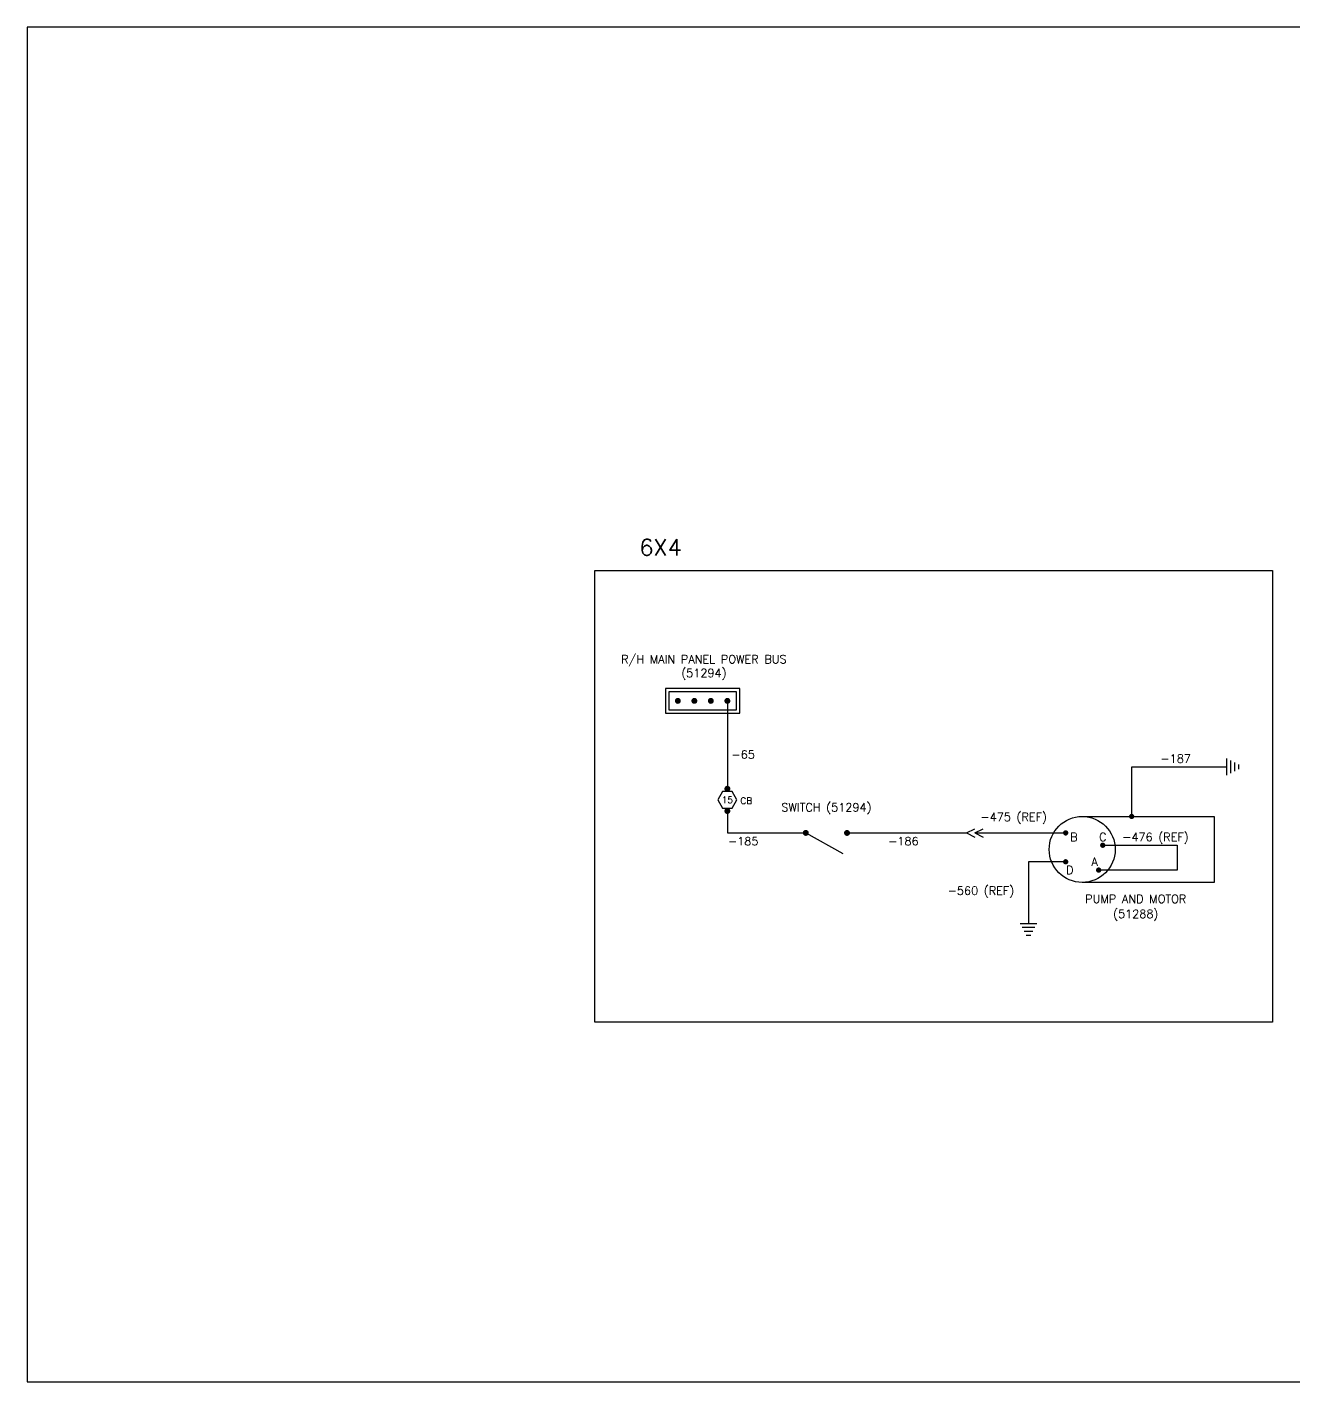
# Model space of a CAD drawing. Extents: x 0 to 63.4, y -2.9 to 20.5.
# Drawn here: x 0 to 19.19, y 0 to 20.52 of the extents above; entities that cross this region are included whole.
import ezdxf
from ezdxf.enums import TextEntityAlignment as Align

# ---------------------------------------------------------------- set-up
doc = ezdxf.new("R2010")
doc.units = 0
doc.header["$LTSCALE"] = 0.3
doc.header["$MEASUREMENT"] = 0
for name, color, linetype in [('1', 1, 'CONTINUOUS'), ('60331', 1, 'CONTINUOUS'), ('NOTES', 2, 'CONTINUOUS'), ('TB Border', 9, 'CONTINUOUS'), ('W', 11, 'CONTINUOUS')]:
    doc.layers.add(name, color=color, linetype=linetype)
doc.styles.add('100', font='ROMANS', dxfattribs={"height": 0.1})
doc.styles.add('130', font='ROMANS', dxfattribs={"height": 0.125})
doc.styles.add('250', font='ROMANS', dxfattribs={"height": 0.25})

# ---------------------------------------------------------------- blocks, each defined once
blk = doc.blocks.new('WL')
at = {"layer": '60331'}
for p, q in [((0, 0), (-0.0625, -0.125)), ((0, 0), (0.0625, -0.125)), ((0, -0.125), (-0.0625, -0.25)), ((0, -0.125), (0.0625, -0.25))]:
    blk.add_line(p, q, dxfattribs=at)
blk = doc.blocks.new('GR')
at = {"layer": '60331'}
for p, q in [((-0.125, 0), (0.125, 0)), ((-0.095, 0.06), (0.095, 0.06)), ((-0.065, 0.12), (0.065, 0.12)), ((-0.035, 0.18), (0.035, 0.18))]:
    blk.add_line(p, q, dxfattribs=at)

msp = doc.modelspace()

# ---------------------------------------------------------------- linework, layer by layer
at = {"layer": '1'}
for p, q in [((15.985, 8.565), (17.985, 8.565)), ((17.985, 8.565), (17.985, 7.565)), ((11.797, 8.315), (12.36, 8.003)), ((17.985, 7.565), (15.985, 7.565))]:
    msp.add_line(p, q, dxfattribs=at)
msp.add_lwpolyline([(9.672, 10.503), (9.672, 10.128), (10.797, 10.128), (10.797, 10.503), (9.672, 10.503)], dxfattribs=at)
for points in [[(9.722, 10.453), (9.722, 10.178), (10.747, 10.178), (10.747, 10.453)], [(10.538, 8.94), (10.466, 8.815), (10.538, 8.69), (10.682, 8.69), (10.754, 8.815), (10.682, 8.94)]]:
    msp.add_lwpolyline(points, close=True, dxfattribs=at)
at = {"layer": '1', "const_width": 0.045}
for points in [[(9.837, 10.315, 1), (9.882, 10.315, 1)], [(10.087, 10.315, 1), (10.132, 10.315, 1)], [(10.337, 10.315, 1), (10.382, 10.315, 1)], [(10.587, 10.315, 1), (10.632, 10.315, 1)], [(10.587, 8.984, -1), (10.632, 8.984, -1)], [(10.587, 8.647, 1), (10.632, 8.647, 1)], [(11.775, 8.315, 1), (11.82, 8.315, 1)], [(12.4, 8.315, 1), (12.445, 8.315, 1)]]:
    msp.add_lwpolyline(points, format="xyb", close=True, dxfattribs=at)
at = {"layer": '1'}
msp.add_circle((15.985, 8.065), 0.5, dxfattribs=at)
at = {"layer": 'NOTES'}
for p, q in [((8.601, 12.292), (18.867, 12.292)), ((8.601, 5.448), (8.601, 12.292)), ((18.867, 12.292), (18.867, 5.448)), ((18.867, 5.448), (8.601, 5.448))]:
    msp.add_line(p, q, dxfattribs=at)
at = {"layer": 'NOTES', "const_width": 0.04}
for points in [[(16.715, 8.565, 1), (16.755, 8.565, 1)], [(15.715, 8.315, 1), (15.755, 8.315, 1)], [(16.277, 8.128, 1), (16.317, 8.128, 1)], [(15.715, 7.878, 1), (15.755, 7.878, 1)], [(16.215, 7.753, 1), (16.255, 7.753, 1)]]:
    msp.add_lwpolyline(points, format="xyb", close=True, dxfattribs=at)
at = {"layer": 'TB Border', "color": 9}
msp.add_lwpolyline([(32, 0), (32, 20.52), (0, 20.52), (0, 0)], close=True, dxfattribs=at)
at = {"layer": 'W'}
for p, q in [((10.61, 10.315), (10.61, 9.003)), ((16.735, 9.315), (18.172, 9.315)), ((16.735, 8.565), (16.735, 9.315)), ((10.61, 8.628), (10.61, 8.315)), ((10.61, 8.315), (11.797, 8.315)), ((12.422, 8.315), (14.235, 8.315)), ((14.36, 8.315), (15.735, 8.315))]:
    msp.add_line(p, q, dxfattribs=at)
for points in [[(16.297, 8.128), (17.422, 8.128), (17.422, 7.753), (16.235, 7.753)], [(15.735, 7.878), (15.172, 7.878), (15.172, 6.94)]]:
    msp.add_lwpolyline(points, dxfattribs=at)

# ---------------------------------------------------------------- block references
at = {"layer": '1', "rotation": 90}
msp.add_blockref('WL', (14.235, 8.315), dxfattribs=at)
at = {"layer": 'W'}
for p, rotation in [((18.172, 9.315), 270), ((15.172, 6.94), 180)]:
    msp.add_blockref('GR', p, dxfattribs=dict(at, rotation=rotation))

# ---------------------------------------------------------------- texts
at = {"layer": 'NOTES', "color": 11, "style": '250'}
msp.add_text('6X4', height=0.25, dxfattribs=at).set_placement((9.598, 12.641), align=Align.MIDDLE)
at = {"layer": 'NOTES', "style": '130'}
for s, p in [('-65', (10.672, 9.44)), ('-187', (17.172, 9.378)), ('-475 (REF)', (14.444, 8.494)), ('-185', (10.619, 8.128)), ('-186', (13.047, 8.128)), ('-476 (REF)', (16.592, 8.19)), ('-560 (REF)', (13.948, 7.378))]:
    msp.add_text(s, height=0.125, dxfattribs=at).set_placement(p)
at = {"layer": 'NOTES'}
for s, height, style, p in [('15', 0.1, '100', (10.61, 8.815)), ('B', 0.125, '130', (15.86, 8.253)), ('C', 0.125, '130', (16.297, 8.253)), ('D', 0.125, '130', (15.797, 7.753)), ('A', 0.125, '130', (16.172, 7.878))]:
    msp.add_text(s, height=height, dxfattribs=dict(at, style=style)).set_placement(p, align=Align.MIDDLE)
at = {"layer": 'NOTES', "style": '100'}
msp.add_text('CB', height=0.1, dxfattribs=at).set_placement((10.985, 8.753), align=Align.RIGHT)
at = {"layer": 'NOTES', "style": '130'}
for s, p in [('SWITCH (51294)', (12.11, 8.64)), ('PUMP AND MOTOR', (16.797, 7.253)), ('(51288)', (16.797, 7.026))]:
    msp.add_text(s, height=0.125, dxfattribs=at).set_placement(p, align=Align.CENTER)
at = {"layer": 'NOTES', "insert": (10.254, 11.008), "char_height": 0.125, "width": 3.45867, "attachment_point": 2, "style": '130'}
msp.add_mtext('R/H MAIN PANEL POWER BUS\\P(51294)', dxfattribs=at)

doc.saveas('drawing.dxf')
